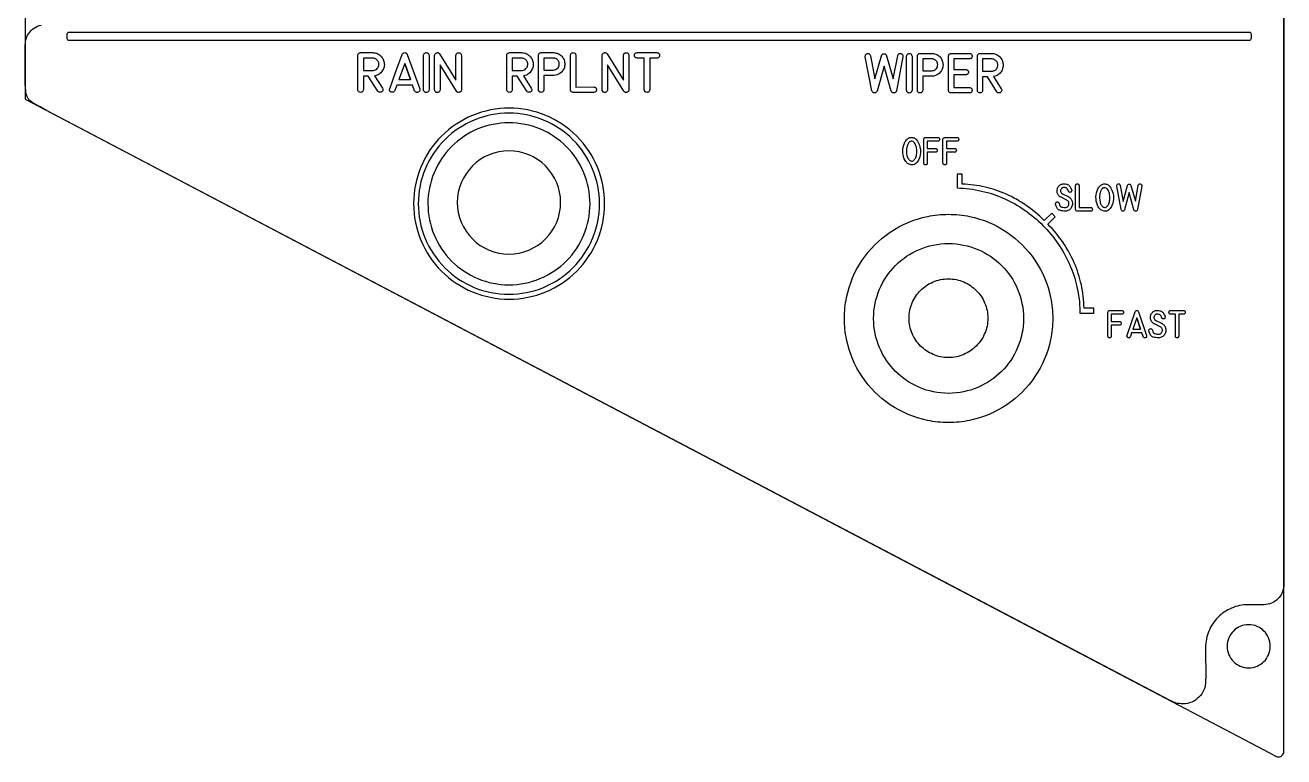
# Model space of a CAD drawing. Extents: x 214 to 359, y 82 to 686.
# Drawn here: x 214.4 to 359.4, y 82.1 to 166.4 of the extents above; entities that cross this region are included whole.
import ezdxf

# ---------------------------------------------------------------- set-up
doc = ezdxf.new("R2010")
doc.units = 0
for name, color, linetype in [('_BACKPANEL', 5, 'CONTINUOUS'), ('_ENGRAVING', 105, 'CONTINUOUS'), ('_TOPLAYER', 1, 'CONTINUOUS')]:
    doc.layers.add(name, color=color, linetype=linetype)

msp = doc.modelspace()

# ---------------------------------------------------------------- linework, layer by layer
at = {"layer": '_BACKPANEL'}
for points in [[(359.38, 251.9), (214.38, 251.9), (214.37, 251.59), (214.37, 167.37), (214.37, 157.85), (355.62, 83.62), (358.39, 82.16), (358.5, 82.1), (358.61, 82.07), (358.68, 82.06), (358.74, 82.05), (358.87, 82.06), (358.99, 82.1), (359.1, 82.16), (359.19, 82.24), (359.27, 82.33), (359.33, 82.44), (359.36, 82.56), (359.38, 82.69), (359.38, 85.9), (359.38, 91.17), (359.38, 251.51)], [(325.27, 132.61), (325.26, 132.37), (325.25, 132.14), (325.22, 131.91), (325.18, 131.69), (325.13, 131.47), (325.07, 131.26), (325, 131.05), (324.91, 130.84), (324.82, 130.64), (324.72, 130.44), (324.61, 130.25), (324.5, 130.07), (324.37, 129.89), (324.24, 129.72), (324.09, 129.56), (323.94, 129.4), (323.78, 129.25), (323.62, 129.11), (323.45, 128.97), (323.27, 128.84), (323.09, 128.73), (322.9, 128.62), (322.7, 128.52), (322.5, 128.43), (322.29, 128.34), (322.08, 128.27), (321.87, 128.21), (321.65, 128.16), (321.43, 128.12), (321.2, 128.09), (320.97, 128.08), (320.74, 128.07), (320.5, 128.08), (320.27, 128.09), (320.04, 128.12), (319.82, 128.16), (319.6, 128.21), (319.39, 128.27), (319.18, 128.34), (318.97, 128.43), (318.77, 128.52), (318.57, 128.62), (318.38, 128.73), (318.2, 128.84), (318.02, 128.97), (317.85, 129.11), (317.69, 129.25), (317.53, 129.4), (317.38, 129.56), (317.24, 129.72), (317.1, 129.89), (316.97, 130.07), (316.86, 130.25), (316.75, 130.44), (316.65, 130.64), (316.56, 130.84), (316.47, 131.05), (316.4, 131.26), (316.34, 131.47), (316.29, 131.69), (316.25, 131.91), (316.22, 132.14), (316.21, 132.37), (316.2, 132.61), (316.21, 132.84), (316.22, 133.07), (316.25, 133.3), (316.29, 133.52), (316.34, 133.74), (316.4, 133.95), (316.47, 134.16), (316.56, 134.37), (316.65, 134.57), (316.75, 134.77), (316.86, 134.96), (316.97, 135.14), (317.1, 135.32), (317.24, 135.49), (317.38, 135.65), (317.53, 135.81), (317.69, 135.96), (317.85, 136.11), (318.02, 136.24), (318.2, 136.37), (318.38, 136.48), (318.57, 136.59), (318.77, 136.69), (318.97, 136.78), (319.18, 136.87), (319.39, 136.94), (319.6, 137), (319.82, 137.05), (320.04, 137.09), (320.27, 137.12), (320.5, 137.13), (320.74, 137.14), (320.97, 137.13), (321.2, 137.12), (321.43, 137.09), (321.65, 137.05), (321.87, 137), (322.08, 136.94), (322.29, 136.87), (322.5, 136.78), (322.7, 136.69), (322.9, 136.59), (323.09, 136.48), (323.27, 136.37), (323.45, 136.24), (323.62, 136.11), (323.78, 135.96), (323.94, 135.81), (324.09, 135.65), (324.24, 135.49), (324.37, 135.32), (324.5, 135.14), (324.61, 134.96), (324.72, 134.77), (324.82, 134.57), (324.91, 134.37), (325, 134.16), (325.07, 133.95), (325.13, 133.74), (325.18, 133.52), (325.22, 133.3), (325.25, 133.07), (325.26, 132.84)], [(355.33, 92.3), (355.58, 92.32), (355.83, 92.35), (356.07, 92.41), (356.29, 92.5), (356.51, 92.6), (356.72, 92.73), (356.91, 92.87), (357.09, 93.03), (357.25, 93.21), (357.39, 93.4), (357.51, 93.61), (357.62, 93.82), (357.7, 94.05), (357.76, 94.29), (357.8, 94.54), (357.81, 94.79), (357.8, 95.05), (357.76, 95.29), (357.7, 95.53), (357.62, 95.76), (357.51, 95.98), (357.39, 96.18), (357.25, 96.37), (357.09, 96.55), (356.91, 96.71), (356.72, 96.85), (356.51, 96.98), (356.29, 97.08), (356.07, 97.17), (355.83, 97.23), (355.58, 97.27), (355.33, 97.28), (355.07, 97.27), (354.82, 97.23), (354.59, 97.17), (354.36, 97.08), (354.14, 96.98), (353.93, 96.85), (353.74, 96.71), (353.57, 96.55), (353.41, 96.37), (353.26, 96.18), (353.14, 95.98), (353.03, 95.76), (352.95, 95.53), (352.89, 95.29), (352.85, 95.05), (352.84, 94.79), (352.85, 94.54), (352.89, 94.29), (352.95, 94.05), (353.03, 93.82), (353.14, 93.61), (353.26, 93.4), (353.41, 93.21), (353.57, 93.03), (353.74, 92.87), (353.93, 92.73), (354.14, 92.6), (354.36, 92.5), (354.59, 92.41), (354.82, 92.35), (355.07, 92.32)]]:
    msp.add_lwpolyline(points, close=True, dxfattribs=at)
msp.add_lwpolyline([(270.11, 151.9, 0.414214), (264.16, 145.95, 0.414214), (270.11, 140, 0.414214), (276.06, 145.95, 0.414214)], format="xyb", close=True, dxfattribs=at)
at = {"layer": '_ENGRAVING'}
for points in [[(355.46, 165.55), (219.35, 165.54), (219.31, 165.53), (219.28, 165.5), (219.24, 165.46), (219.21, 165.41), (219.19, 165.34), (219.17, 165.26), (219.16, 165.18), (219.16, 165.09), (219.16, 165), (219.17, 164.91), (219.19, 164.84), (219.21, 164.77), (219.24, 164.71), (219.28, 164.67), (219.31, 164.65), (219.35, 164.64), (355.46, 164.65), (355.5, 164.66), (355.54, 164.69), (355.57, 164.73), (355.6, 164.79), (355.62, 164.85), (355.64, 164.93), (355.65, 165.01), (355.66, 165.1), (355.65, 165.2), (355.64, 165.28), (355.62, 165.36), (355.6, 165.42), (355.57, 165.48), (355.54, 165.52), (355.5, 165.54)], [(255.53, 159.12), (255.56, 159.06), (255.58, 159), (255.59, 158.94), (255.58, 158.89), (255.57, 158.83), (255.54, 158.78), (255.5, 158.74), (255.45, 158.69), (255.39, 158.66), (255.33, 158.64), (255.27, 158.64), (255.2, 158.64), (255.14, 158.66), (255.08, 158.69), (255.04, 158.73), (255, 158.78), (253.89, 160.52), (253.34, 160.52), (253.34, 158.95), (253.32, 158.86), (253.29, 158.78), (253.24, 158.72), (253.16, 158.67), (253.07, 158.64), (252.99, 158.63), (252.91, 158.65), (252.83, 158.7), (252.77, 158.75), (252.73, 158.81), (252.71, 158.87), (252.7, 158.95), (252.7, 162.9), (252.71, 162.97), (252.73, 163.02), (252.75, 163.08), (252.79, 163.12), (252.84, 163.16), (252.9, 163.19), (252.95, 163.21), (253.02, 163.22), (254.41, 163.22), (254.53, 163.21), (254.65, 163.2), (254.76, 163.17), (254.88, 163.14), (254.98, 163.09), (255.08, 163.04), (255.18, 162.97), (255.28, 162.9), (255.37, 162.81), (255.44, 162.73), (255.52, 162.63), (255.58, 162.54), (255.63, 162.43), (255.67, 162.32), (255.71, 162.21), (255.74, 162.09), (255.75, 161.96), (255.76, 161.83), (255.75, 161.7), (255.73, 161.58), (255.69, 161.46), (255.65, 161.34), (255.59, 161.22), (255.51, 161.1), (255.43, 161), (255.34, 160.9), (255.25, 160.81), (255.15, 160.74), (255.04, 160.67), (254.92, 160.62), (254.8, 160.58), (254.67, 160.55), (254.63, 160.54)], [(254.41, 161.15), (254.52, 161.16), (254.63, 161.19), (254.73, 161.23), (254.83, 161.29), (254.92, 161.37), (254.99, 161.45), (255.05, 161.55), (255.09, 161.65), (255.11, 161.74), (255.12, 161.82), (255.13, 161.9), (255.12, 161.98), (255.1, 162.06), (255.08, 162.13), (255.04, 162.21), (254.99, 162.28), (254.94, 162.34), (254.88, 162.4), (254.82, 162.45), (254.75, 162.49), (254.68, 162.53), (254.61, 162.55), (254.52, 162.57), (254.44, 162.59), (253.34, 162.59), (253.34, 161.15)], [(256.37, 159.06), (257.09, 161.04), (257.8, 163.01), (257.85, 163.1), (257.88, 163.13), (257.91, 163.16), (257.95, 163.19), (258, 163.2), (258.1, 163.22), (258.2, 163.2), (258.24, 163.19), (258.28, 163.17), (258.32, 163.14), (258.35, 163.1), (258.39, 163.01), (259.83, 159.05), (259.84, 158.98), (259.84, 158.91), (259.83, 158.85), (259.81, 158.79), (259.78, 158.75), (259.74, 158.71), (259.7, 158.67), (259.64, 158.65), (259.57, 158.63), (259.51, 158.62), (259.46, 158.63), (259.41, 158.65), (259.36, 158.68), (259.31, 158.72), (259.27, 158.77), (259.23, 158.83), (259, 159.47), (257.18, 159.47), (256.96, 158.85), (256.92, 158.79), (256.88, 158.73), (256.83, 158.69), (256.78, 158.66), (256.73, 158.65), (256.67, 158.64), (256.61, 158.65), (256.55, 158.67), (256.49, 158.69), (256.44, 158.73), (256.4, 158.77), (256.37, 158.81), (256.35, 158.87), (256.35, 158.93), (256.35, 158.99)], [(260.9, 158.94), (260.89, 158.87), (260.87, 158.8), (260.84, 158.75), (260.8, 158.71), (260.76, 158.67), (260.71, 158.65), (260.65, 158.63), (260.59, 158.63), (260.52, 158.63), (260.46, 158.65), (260.41, 158.67), (260.37, 158.71), (260.34, 158.75), (260.31, 158.8), (260.28, 158.87), (260.27, 158.94), (260.27, 162.9), (260.28, 162.97), (260.31, 163.04), (260.34, 163.09), (260.37, 163.14), (260.41, 163.17), (260.46, 163.19), (260.52, 163.21), (260.59, 163.22), (260.65, 163.21), (260.71, 163.2), (260.76, 163.17), (260.8, 163.14), (260.84, 163.09), (260.87, 163.04), (260.89, 162.97), (260.9, 162.9)], [(264.63, 158.94), (264.63, 158.89), (264.62, 158.83), (264.6, 158.79), (264.57, 158.75), (264.54, 158.71), (264.5, 158.69), (264.46, 158.66), (264.4, 158.64), (264.35, 158.63), (264.3, 158.63), (264.25, 158.63), (264.2, 158.64), (264.16, 158.66), (264.12, 158.69), (264.08, 158.73), (264.05, 158.78), (262.17, 161.79), (262.17, 158.94), (262.16, 158.87), (262.13, 158.8), (262.1, 158.75), (262.07, 158.71), (262.02, 158.67), (261.97, 158.65), (261.92, 158.63), (261.85, 158.63), (261.79, 158.63), (261.73, 158.65), (261.68, 158.67), (261.64, 158.71), (261.61, 158.75), (261.58, 158.8), (261.56, 158.87), (261.54, 158.94), (261.54, 162.89), (261.57, 163), (261.62, 163.09), (261.69, 163.15), (261.78, 163.2), (261.83, 163.21), (261.88, 163.22), (261.92, 163.22), (261.97, 163.2), (262.01, 163.18), (262.05, 163.15), (262.12, 163.06), (264, 160.04), (264, 162.89), (264.01, 162.97), (264.04, 163.03), (264.07, 163.09), (264.1, 163.13), (264.15, 163.17), (264.2, 163.19), (264.26, 163.21), (264.33, 163.21), (264.39, 163.2), (264.45, 163.19), (264.5, 163.16), (264.54, 163.13), (264.58, 163.09), (264.6, 163.03), (264.62, 162.97), (264.63, 162.89)], [(272.68, 159.12), (272.71, 159.06), (272.73, 159), (272.74, 158.94), (272.73, 158.89), (272.72, 158.83), (272.69, 158.78), (272.65, 158.74), (272.6, 158.69), (272.55, 158.66), (272.49, 158.64), (272.42, 158.64), (272.36, 158.64), (272.29, 158.66), (272.23, 158.69), (272.19, 158.73), (272.15, 158.78), (271.05, 160.52), (270.49, 160.52), (270.49, 158.95), (270.48, 158.86), (270.44, 158.78), (270.39, 158.72), (270.31, 158.67), (270.22, 158.64), (270.14, 158.63), (270.06, 158.65), (269.98, 158.7), (269.93, 158.75), (269.89, 158.81), (269.86, 158.87), (269.86, 158.95), (269.86, 162.9), (269.86, 162.97), (269.88, 163.02), (269.91, 163.08), (269.95, 163.12), (270, 163.16), (270.05, 163.19), (270.11, 163.21), (270.17, 163.22), (271.56, 163.22), (271.68, 163.21), (271.8, 163.2), (271.92, 163.17), (272.03, 163.14), (272.14, 163.09), (272.24, 163.04), (272.34, 162.97), (272.43, 162.9), (272.52, 162.81), (272.6, 162.73), (272.67, 162.63), (272.73, 162.54), (272.78, 162.43), (272.83, 162.32), (272.86, 162.21), (272.89, 162.09), (272.91, 161.96), (272.91, 161.83), (272.9, 161.7), (272.88, 161.58), (272.85, 161.46), (272.8, 161.34), (272.74, 161.22), (272.67, 161.1), (272.58, 161), (272.5, 160.9), (272.4, 160.81), (272.3, 160.74), (272.19, 160.67), (272.08, 160.62), (271.95, 160.58), (271.83, 160.55), (271.78, 160.54)], [(271.56, 161.15), (271.67, 161.16), (271.78, 161.19), (271.88, 161.23), (271.98, 161.29), (272.07, 161.37), (272.14, 161.45), (272.2, 161.55), (272.24, 161.65), (272.26, 161.74), (272.28, 161.82), (272.28, 161.9), (272.27, 161.98), (272.25, 162.06), (272.23, 162.13), (272.19, 162.21), (272.15, 162.28), (272.09, 162.34), (272.04, 162.4), (271.97, 162.45), (271.91, 162.49), (271.84, 162.53), (271.76, 162.55), (271.68, 162.57), (271.59, 162.59), (270.49, 162.59), (270.49, 161.15)], [(275.23, 163.22), (275.27, 163.22), (275.41, 163.2), (275.54, 163.17), (275.67, 163.14), (275.8, 163.09), (275.91, 163.03), (276.01, 162.96), (276.11, 162.88), (276.19, 162.8), (276.27, 162.71), (276.34, 162.6), (276.4, 162.49), (276.45, 162.37), (276.49, 162.25), (276.52, 162.13), (276.54, 162), (276.55, 161.88), (276.54, 161.76), (276.52, 161.64), (276.49, 161.52), (276.45, 161.4), (276.36, 161.23), (276.25, 161.07), (276.12, 160.93), (275.98, 160.82), (275.82, 160.72), (275.65, 160.65), (275.46, 160.61), (275.27, 160.58), (275.23, 160.58), (274.14, 160.58), (274.14, 158.95), (274.12, 158.87), (274.1, 158.81), (274.07, 158.76), (274.04, 158.71), (274, 158.68), (273.94, 158.65), (273.89, 158.64), (273.82, 158.63), (273.75, 158.64), (273.7, 158.65), (273.65, 158.68), (273.6, 158.71), (273.57, 158.76), (273.54, 158.81), (273.52, 158.87), (273.5, 158.95), (273.5, 162.9), (273.52, 162.97), (273.54, 163.03), (273.56, 163.08), (273.6, 163.12), (273.64, 163.16), (273.68, 163.18), (273.74, 163.2), (273.8, 163.22), (273.82, 163.22)], [(275.23, 162.59), (274.14, 162.59), (274.14, 161.21), (275.23, 161.21), (275.35, 161.22), (275.47, 161.26), (275.58, 161.31), (275.68, 161.38), (275.76, 161.47), (275.83, 161.57), (275.88, 161.69), (275.91, 161.81), (275.91, 161.88), (275.91, 161.96), (275.9, 162.03), (275.89, 162.1), (275.86, 162.17), (275.83, 162.23), (275.79, 162.29), (275.74, 162.35), (275.69, 162.41), (275.63, 162.45), (275.57, 162.49), (275.51, 162.53), (275.44, 162.55), (275.37, 162.57), (275.3, 162.58)], [(277.5, 158.63), (277.43, 158.64), (277.38, 158.66), (277.33, 158.68), (277.28, 158.72), (277.25, 158.76), (277.22, 158.81), (277.2, 158.87), (277.18, 158.94), (277.18, 162.9), (277.2, 162.97), (277.22, 163.04), (277.25, 163.09), (277.29, 163.14), (277.33, 163.17), (277.38, 163.2), (277.44, 163.21), (277.51, 163.22), (277.57, 163.21), (277.63, 163.19), (277.68, 163.17), (277.72, 163.13), (277.76, 163.09), (277.78, 163.03), (277.8, 162.97), (277.81, 162.9), (277.81, 159.25), (279.88, 159.26), (279.95, 159.24), (280.02, 159.22), (280.07, 159.2), (280.12, 159.16), (280.15, 159.11), (280.17, 159.06), (280.19, 159), (280.19, 158.94), (280.19, 158.87), (280.17, 158.81), (280.15, 158.76), (280.11, 158.72), (280.07, 158.68), (280.01, 158.66), (279.95, 158.64), (279.88, 158.63)], [(283.92, 158.94), (283.92, 158.89), (283.91, 158.83), (283.89, 158.79), (283.86, 158.75), (283.83, 158.71), (283.79, 158.69), (283.75, 158.66), (283.69, 158.64), (283.64, 158.63), (283.59, 158.63), (283.54, 158.63), (283.49, 158.64), (283.45, 158.66), (283.41, 158.69), (283.37, 158.73), (283.34, 158.78), (281.46, 161.79), (281.46, 158.94), (281.45, 158.87), (281.42, 158.8), (281.39, 158.75), (281.36, 158.71), (281.31, 158.67), (281.26, 158.65), (281.21, 158.63), (281.14, 158.63), (281.08, 158.63), (281.02, 158.65), (280.97, 158.67), (280.93, 158.71), (280.9, 158.75), (280.87, 158.8), (280.85, 158.87), (280.83, 158.94), (280.83, 162.89), (280.86, 163), (280.91, 163.09), (280.98, 163.15), (281.07, 163.2), (281.12, 163.21), (281.17, 163.22), (281.21, 163.22), (281.26, 163.2), (281.3, 163.18), (281.34, 163.15), (281.41, 163.06), (283.29, 160.04), (283.29, 162.89), (283.3, 162.97), (283.33, 163.03), (283.36, 163.09), (283.39, 163.13), (283.44, 163.17), (283.49, 163.19), (283.55, 163.21), (283.62, 163.21), (283.68, 163.2), (283.74, 163.19), (283.79, 163.16), (283.83, 163.13), (283.87, 163.09), (283.89, 163.03), (283.91, 162.97), (283.92, 162.89)], [(285.7, 158.95), (285.7, 162.59), (284.88, 162.59), (284.8, 162.6), (284.74, 162.61), (284.69, 162.64), (284.64, 162.68), (284.61, 162.72), (284.58, 162.77), (284.57, 162.83), (284.56, 162.9), (284.57, 162.97), (284.58, 163.03), (284.61, 163.08), (284.64, 163.12), (284.69, 163.16), (284.74, 163.19), (284.8, 163.21), (284.88, 163.22), (287.15, 163.22), (287.22, 163.21), (287.28, 163.19), (287.34, 163.16), (287.38, 163.12), (287.41, 163.08), (287.44, 163.03), (287.45, 162.97), (287.46, 162.9), (287.45, 162.83), (287.44, 162.77), (287.42, 162.72), (287.38, 162.67), (287.34, 162.64), (287.28, 162.61), (287.22, 162.59), (287.15, 162.59), (286.33, 162.59), (286.33, 158.95), (286.31, 158.87), (286.29, 158.81), (286.26, 158.75), (286.22, 158.71), (286.18, 158.67), (286.12, 158.65), (286.07, 158.64), (286, 158.63), (285.93, 158.64), (285.88, 158.65), (285.83, 158.68), (285.78, 158.71), (285.75, 158.76), (285.73, 158.81), (285.71, 158.87)], [(313.62, 162.86), (314.38, 160.21), (314.89, 162.86), (314.92, 162.93), (314.95, 162.99), (314.98, 163.04), (315.03, 163.07), (315.07, 163.1), (315.13, 163.11), (315.19, 163.12), (315.25, 163.11), (315.31, 163.09), (315.37, 163.06), (315.41, 163.03), (315.44, 162.99), (315.47, 162.94), (315.49, 162.88), (315.5, 162.82), (315.5, 162.74), (314.74, 158.82), (314.7, 158.71), (314.67, 158.67), (314.64, 158.63), (314.6, 158.61), (314.56, 158.59), (314.51, 158.57), (314.46, 158.57), (314.4, 158.57), (314.36, 158.58), (314.31, 158.59), (314.27, 158.62), (314.23, 158.65), (314.2, 158.69), (314.15, 158.79), (313.32, 161.66), (312.51, 158.79), (312.45, 158.69), (312.42, 158.65), (312.38, 158.61), (312.34, 158.59), (312.29, 158.57), (312.25, 158.57), (312.2, 158.57), (312.15, 158.57), (312.1, 158.59), (312.06, 158.61), (312.02, 158.64), (311.96, 158.72), (311.91, 158.82), (311.15, 162.74), (311.16, 162.82), (311.17, 162.89), (311.19, 162.95), (311.21, 163), (311.25, 163.04), (311.29, 163.07), (311.34, 163.09), (311.4, 163.11), (311.46, 163.12), (311.52, 163.11), (311.57, 163.1), (311.62, 163.07), (311.66, 163.04), (311.7, 162.99), (311.73, 162.93), (311.76, 162.86), (312.27, 160.2), (313.03, 162.86), (313.08, 162.96), (313.15, 163.03), (313.19, 163.05), (313.23, 163.07), (313.33, 163.09), (313.38, 163.09), (313.42, 163.08), (313.47, 163.06), (313.5, 163.04), (313.54, 163), (313.57, 162.96)], [(316.54, 158.87), (316.52, 158.8), (316.5, 158.74), (316.47, 158.68), (316.44, 158.64), (316.39, 158.6), (316.34, 158.58), (316.29, 158.57), (316.23, 158.56), (316.16, 158.57), (316.11, 158.58), (316.06, 158.61), (316.02, 158.64), (315.98, 158.68), (315.95, 158.74), (315.93, 158.8), (315.92, 158.87), (315.92, 162.8), (315.93, 162.87), (315.95, 162.94), (315.98, 162.99), (316.02, 163.04), (316.06, 163.07), (316.11, 163.09), (316.16, 163.11), (316.23, 163.11), (316.29, 163.11), (316.34, 163.1), (316.39, 163.07), (316.44, 163.04), (316.47, 162.99), (316.5, 162.94), (316.52, 162.87), (316.54, 162.8)], [(318.83, 163.12), (318.87, 163.12), (319.01, 163.1), (319.14, 163.07), (319.27, 163.04), (319.39, 162.99), (319.5, 162.93), (319.6, 162.86), (319.69, 162.79), (319.77, 162.7), (319.85, 162.61), (319.92, 162.51), (319.97, 162.4), (320.03, 162.28), (320.07, 162.16), (320.1, 162.03), (320.11, 161.91), (320.12, 161.79), (320.11, 161.67), (320.09, 161.55), (320.06, 161.43), (320.02, 161.32), (319.93, 161.14), (319.83, 160.99), (319.71, 160.85), (319.56, 160.74), (319.41, 160.64), (319.24, 160.57), (319.06, 160.52), (318.87, 160.5), (318.83, 160.5), (317.77, 160.5), (317.77, 158.88), (317.76, 158.81), (317.74, 158.74), (317.71, 158.69), (317.68, 158.64), (317.63, 158.61), (317.58, 158.59), (317.53, 158.57), (317.46, 158.57), (317.4, 158.57), (317.34, 158.59), (317.29, 158.61), (317.25, 158.64), (317.22, 158.69), (317.19, 158.74), (317.17, 158.81), (317.16, 158.88), (317.16, 162.8), (317.17, 162.87), (317.19, 162.93), (317.21, 162.98), (317.24, 163.02), (317.28, 163.06), (317.33, 163.08), (317.38, 163.1), (317.44, 163.12), (317.46, 163.12)], [(318.83, 162.49), (317.77, 162.49), (317.77, 161.13), (318.83, 161.13), (318.95, 161.14), (319.07, 161.17), (319.17, 161.22), (319.27, 161.3), (319.36, 161.39), (319.42, 161.49), (319.47, 161.6), (319.49, 161.72), (319.5, 161.87), (319.49, 161.94), (319.47, 162.01), (319.45, 162.07), (319.42, 162.14), (319.33, 162.26), (319.23, 162.36), (319.17, 162.4), (319.11, 162.43), (319.04, 162.46), (318.98, 162.47), (318.9, 162.49)], [(323.15, 162.5), (321.35, 162.5), (321.35, 161.28), (322.73, 161.28), (322.8, 161.27), (322.86, 161.24), (322.91, 161.21), (322.96, 161.18), (322.99, 161.14), (323.02, 161.09), (323.03, 161.03), (323.03, 160.96), (323.03, 160.9), (323.01, 160.84), (322.99, 160.79), (322.96, 160.75), (322.91, 160.72), (322.86, 160.69), (322.8, 160.66), (322.73, 160.65), (321.35, 160.65), (321.35, 159.19), (323.15, 159.19), (323.23, 159.18), (323.29, 159.15), (323.34, 159.12), (323.39, 159.09), (323.42, 159.05), (323.44, 159), (323.46, 158.94), (323.46, 158.88), (323.46, 158.81), (323.44, 158.76), (323.42, 158.71), (323.39, 158.67), (323.34, 158.63), (323.29, 158.6), (323.23, 158.58), (323.15, 158.57), (321.05, 158.57), (320.98, 158.58), (320.92, 158.6), (320.87, 158.63), (320.83, 158.66), (320.8, 158.71), (320.77, 158.76), (320.75, 158.82), (320.74, 158.88), (320.74, 162.8), (320.75, 162.87), (320.77, 162.93), (320.8, 162.99), (320.83, 163.03), (320.88, 163.06), (320.93, 163.09), (320.98, 163.11), (321.05, 163.12), (323.15, 163.12), (323.23, 163.11), (323.29, 163.09), (323.34, 163.06), (323.38, 163.03), (323.42, 162.98), (323.44, 162.93), (323.46, 162.87), (323.46, 162.8), (323.46, 162.74), (323.44, 162.68), (323.42, 162.63), (323.38, 162.58), (323.34, 162.55), (323.29, 162.52), (323.23, 162.51)], [(326.82, 159.05), (326.85, 158.99), (326.87, 158.93), (326.87, 158.87), (326.87, 158.82), (326.85, 158.77), (326.83, 158.72), (326.79, 158.67), (326.74, 158.63), (326.69, 158.59), (326.63, 158.58), (326.57, 158.57), (326.5, 158.58), (326.44, 158.59), (326.38, 158.62), (326.34, 158.66), (326.3, 158.71), (325.23, 160.44), (324.68, 160.44), (324.68, 158.88), (324.67, 158.79), (324.64, 158.71), (324.59, 158.65), (324.51, 158.6), (324.43, 158.57), (324.34, 158.57), (324.26, 158.59), (324.19, 158.63), (324.14, 158.68), (324.1, 158.74), (324.08, 158.81), (324.07, 158.88), (324.07, 162.8), (324.07, 162.87), (324.09, 162.92), (324.12, 162.98), (324.16, 163.02), (324.2, 163.06), (324.25, 163.09), (324.31, 163.11), (324.37, 163.12), (325.73, 163.12), (325.85, 163.11), (325.96, 163.1), (326.07, 163.07), (326.18, 163.04), (326.29, 162.99), (326.39, 162.94), (326.48, 162.87), (326.57, 162.8), (326.66, 162.72), (326.74, 162.63), (326.81, 162.54), (326.87, 162.44), (326.92, 162.34), (326.96, 162.23), (326.99, 162.12), (327.02, 162), (327.04, 161.87), (327.04, 161.74), (327.03, 161.61), (327.01, 161.49), (326.98, 161.37), (326.93, 161.25), (326.87, 161.13), (326.8, 161.02), (326.72, 160.91), (326.64, 160.82), (326.54, 160.73), (326.45, 160.65), (326.34, 160.59), (326.23, 160.54), (326.11, 160.5), (325.99, 160.47), (325.94, 160.46)], [(325.73, 161.07), (325.84, 161.08), (325.94, 161.1), (326.04, 161.15), (326.14, 161.21), (326.22, 161.28), (326.29, 161.36), (326.35, 161.46), (326.39, 161.57), (326.41, 161.65), (326.42, 161.73), (326.43, 161.81), (326.42, 161.89), (326.4, 161.97), (326.38, 162.04), (326.34, 162.11), (326.3, 162.18), (326.25, 162.25), (326.19, 162.31), (326.13, 162.36), (326.06, 162.4), (325.99, 162.43), (325.92, 162.46), (325.84, 162.48), (325.76, 162.49), (324.68, 162.49), (324.68, 161.07)], [(258.78, 160.1), (258.1, 161.98), (257.41, 160.1)], [(258.1, 161.98), (258.78, 160.1)], [(317.41, 152.54), (317.46, 152.32), (317.5, 152.1), (317.52, 151.88), (317.51, 151.65), (317.48, 151.42), (317.43, 151.21), (317.36, 151), (317.27, 150.81), (317.2, 150.69), (317.12, 150.59), (317.03, 150.49), (316.92, 150.41), (316.81, 150.34), (316.69, 150.29), (316.56, 150.28), (316.43, 150.29), (316.32, 150.32), (316.22, 150.35), (316.13, 150.4), (316.04, 150.45), (315.96, 150.52), (315.89, 150.6), (315.82, 150.68), (315.76, 150.78), (315.65, 150.99), (315.57, 151.21), (315.52, 151.44), (315.49, 151.68), (315.48, 151.93), (315.5, 152.18), (315.55, 152.42), (315.62, 152.66), (315.66, 152.77), (315.71, 152.88), (315.76, 152.97), (315.82, 153.06), (315.89, 153.15), (315.96, 153.22), (316.04, 153.28), (316.13, 153.34), (316.21, 153.39), (316.3, 153.42), (316.39, 153.44), (316.48, 153.45), (316.57, 153.44), (316.65, 153.43), (316.73, 153.41), (316.81, 153.38), (316.88, 153.34), (316.94, 153.29), (317.01, 153.23), (317.07, 153.16), (317.17, 153.01), (317.26, 152.86), (317.34, 152.7)], [(316.5, 153.01), (316.43, 153), (316.37, 152.99), (316.31, 152.97), (316.26, 152.93), (316.21, 152.89), (316.17, 152.84), (316.13, 152.77), (316.09, 152.7), (316.03, 152.56), (315.98, 152.42), (315.94, 152.29), (315.92, 152.18), (315.9, 152.01), (315.9, 151.8), (315.92, 151.58), (315.96, 151.36), (315.99, 151.25), (316.03, 151.15), (316.07, 151.05), (316.12, 150.96), (316.18, 150.88), (316.24, 150.82), (316.32, 150.77), (316.4, 150.73), (316.5, 150.71), (316.59, 150.72), (316.67, 150.75), (316.75, 150.82), (316.82, 150.89), (316.88, 150.97), (316.93, 151.06), (316.97, 151.14), (317.01, 151.24), (317.04, 151.35), (317.06, 151.47), (317.08, 151.61), (317.09, 151.75), (317.09, 151.9), (317.08, 152.04), (317.06, 152.19), (317.04, 152.33), (317, 152.46), (316.96, 152.59), (316.9, 152.71), (316.84, 152.81), (316.76, 152.89), (316.67, 152.96), (316.56, 153)], [(317.9, 150.5), (317.9, 153.23), (317.92, 153.32), (317.96, 153.38), (317.99, 153.41), (318.02, 153.43), (318.1, 153.45), (319.5, 153.45), (319.59, 153.43), (319.63, 153.41), (319.66, 153.38), (319.68, 153.35), (319.69, 153.32), (319.71, 153.23), (319.69, 153.14), (319.68, 153.1), (319.65, 153.07), (319.63, 153.05), (319.59, 153.03), (319.5, 153.01), (318.3, 153.01), (318.3, 152.17), (319.24, 152.17), (319.33, 152.15), (319.36, 152.13), (319.39, 152.11), (319.41, 152.08), (319.43, 152.04), (319.44, 151.96), (319.43, 151.87), (319.41, 151.84), (319.39, 151.81), (319.36, 151.78), (319.33, 151.76), (319.24, 151.73), (318.3, 151.73), (318.3, 150.5), (318.29, 150.41), (318.27, 150.37), (318.25, 150.34), (318.22, 150.32), (318.19, 150.3), (318.11, 150.29), (318.07, 150.29), (318.03, 150.3), (317.99, 150.31), (317.96, 150.34), (317.94, 150.37), (317.92, 150.41)], [(320.11, 150.5), (320.11, 153.23), (320.13, 153.32), (320.18, 153.38), (320.2, 153.41), (320.24, 153.43), (320.32, 153.45), (321.72, 153.45), (321.81, 153.43), (321.84, 153.41), (321.87, 153.38), (321.89, 153.35), (321.91, 153.32), (321.92, 153.23), (321.91, 153.14), (321.89, 153.1), (321.87, 153.07), (321.84, 153.05), (321.8, 153.03), (321.71, 153.01), (320.52, 153.01), (320.52, 152.17), (321.45, 152.17), (321.54, 152.15), (321.57, 152.13), (321.6, 152.11), (321.62, 152.08), (321.64, 152.04), (321.65, 151.96), (321.64, 151.87), (321.63, 151.84), (321.6, 151.81), (321.58, 151.78), (321.54, 151.76), (321.45, 151.73), (320.52, 151.73), (320.52, 150.5), (320.5, 150.41), (320.48, 150.37), (320.46, 150.34), (320.43, 150.32), (320.4, 150.3), (320.32, 150.29), (320.28, 150.29), (320.24, 150.3), (320.21, 150.31), (320.18, 150.34), (320.15, 150.37), (320.13, 150.41)], [(335.88, 133.2), (337.47, 133.2), (337.47, 133.78), (336.36, 133.78), (336.35, 134.12), (336.33, 134.46), (336.31, 134.8), (336.27, 135.14), (336.23, 135.47), (336.18, 135.8), (336.12, 136.13), (336.05, 136.46), (335.97, 136.79), (335.89, 137.11), (335.8, 137.43), (335.7, 137.74), (335.6, 138.06), (335.49, 138.37), (335.37, 138.67), (335.24, 138.98), (335.1, 139.28), (334.96, 139.58), (334.81, 139.88), (334.65, 140.17), (334.49, 140.46), (334.31, 140.75), (334.13, 141.03), (333.95, 141.32), (333.75, 141.59), (333.55, 141.87), (333.34, 142.14), (333.13, 142.41), (332.9, 142.67), (332.67, 142.93), (332.43, 143.19), (332.19, 143.45), (333.04, 144.29), (332.63, 144.71), (331.77, 143.87), (331.27, 144.35), (330.75, 144.79), (330.22, 145.21), (329.68, 145.61), (329.41, 145.79), (329.13, 145.97), (328.85, 146.14), (328.57, 146.31), (328.28, 146.46), (328, 146.62), (327.7, 146.76), (327.41, 146.89), (327.11, 147.02), (326.81, 147.14), (326.51, 147.26), (326.2, 147.36), (325.89, 147.46), (325.58, 147.55), (325.27, 147.64), (324.95, 147.71), (324.63, 147.78), (324.31, 147.85), (323.98, 147.9), (323.66, 147.95), (323.33, 147.98), (322.99, 148.02), (322.66, 148.04), (322.32, 148.06), (322.32, 149.22), (321.75, 149.22), (321.76, 147.62), (322.11, 147.6), (322.47, 147.58), (322.82, 147.55), (323.17, 147.51), (323.52, 147.46), (323.86, 147.4), (324.21, 147.34), (324.55, 147.26), (324.88, 147.18), (325.22, 147.09), (325.55, 147), (325.88, 146.89), (326.2, 146.78), (326.52, 146.66), (326.84, 146.53), (327.16, 146.39), (327.47, 146.25), (327.78, 146.1), (328.08, 145.94), (328.38, 145.78), (328.68, 145.61), (328.97, 145.43), (329.25, 145.25), (329.54, 145.05), (329.81, 144.86), (330.09, 144.65), (330.35, 144.45), (330.62, 144.23), (330.88, 144.01), (331.13, 143.78), (331.38, 143.55), (331.62, 143.31), (331.86, 143.07), (332.09, 142.82), (332.31, 142.56), (332.53, 142.3), (332.75, 142.04), (332.96, 141.77), (333.16, 141.5), (333.35, 141.22), (333.54, 140.93), (333.73, 140.65), (333.9, 140.35), (334.07, 140.06), (334.23, 139.76), (334.39, 139.45), (334.54, 139.14), (334.68, 138.83), (334.81, 138.52), (334.94, 138.2), (335.06, 137.88), (335.17, 137.55), (335.28, 137.22), (335.37, 136.89), (335.46, 136.55), (335.54, 136.22), (335.61, 135.87), (335.68, 135.53), (335.73, 135.19), (335.78, 134.84), (335.82, 134.49), (335.85, 134.13), (335.87, 133.78), (335.88, 133.42)], [(334.54, 146.62), (334.56, 146.61), (334.59, 146.59), (334.61, 146.58), (334.63, 146.57), (334.65, 146.55), (334.72, 146.5), (334.78, 146.44), (334.84, 146.38), (334.89, 146.31), (334.93, 146.24), (334.96, 146.17), (334.99, 146.08), (335.01, 146), (335.02, 145.86), (335.02, 145.71), (335, 145.61), (334.97, 145.51), (334.93, 145.42), (334.88, 145.33), (334.82, 145.24), (334.75, 145.17), (334.68, 145.11), (334.59, 145.05), (334.5, 145.01), (334.4, 144.97), (334.31, 144.95), (334.21, 144.95), (334.04, 144.95), (333.88, 144.97), (333.72, 145), (333.57, 145.04), (333.5, 145.07), (333.43, 145.1), (333.37, 145.15), (333.31, 145.21), (333.26, 145.27), (333.21, 145.35), (333.17, 145.43), (333.14, 145.53), (333.11, 145.63), (333.09, 145.74), (333.09, 145.79), (333.09, 145.85), (333.11, 145.89), (333.14, 145.94), (333.18, 145.97), (333.22, 145.99), (333.27, 146), (333.32, 146), (333.38, 145.98), (333.42, 145.95), (333.45, 145.91), (333.48, 145.85), (333.49, 145.84), (333.53, 145.69), (333.58, 145.57), (333.61, 145.52), (333.65, 145.49), (333.69, 145.46), (333.73, 145.44), (333.82, 145.41), (333.93, 145.39), (334.06, 145.38), (334.21, 145.38), (334.27, 145.38), (334.34, 145.4), (334.39, 145.42), (334.44, 145.45), (334.49, 145.49), (334.53, 145.54), (334.56, 145.6), (334.59, 145.66), (334.61, 145.73), (334.62, 145.79), (334.62, 145.86), (334.61, 145.92), (334.59, 145.99), (334.56, 146.05), (334.53, 146.1), (334.48, 146.15), (334.43, 146.19), (334.37, 146.22), (333.71, 146.54), (333.68, 146.55), (333.61, 146.6), (333.54, 146.65), (333.47, 146.71), (333.42, 146.77), (333.37, 146.84), (333.33, 146.91), (333.3, 146.99), (333.28, 147.07), (333.26, 147.17), (333.25, 147.27), (333.25, 147.36), (333.26, 147.45), (333.29, 147.53), (333.32, 147.62), (333.36, 147.7), (333.41, 147.78), (333.47, 147.85), (333.54, 147.92), (333.61, 147.97), (333.68, 148.02), (333.76, 148.05), (333.84, 148.07), (333.93, 148.09), (334.02, 148.09), (334.18, 148.09), (334.33, 148.06), (334.4, 148.04), (334.47, 148.01), (334.56, 147.96), (334.63, 147.9), (334.7, 147.83), (334.75, 147.76), (334.84, 147.59), (334.93, 147.42), (334.94, 147.38), (334.94, 147.3), (334.93, 147.24), (334.89, 147.18), (334.86, 147.15), (334.82, 147.13), (334.78, 147.12), (334.74, 147.11), (334.69, 147.12), (334.65, 147.14), (334.62, 147.16), (334.58, 147.2), (334.56, 147.24), (334.48, 147.42), (334.43, 147.51), (334.36, 147.58), (334.3, 147.62), (334.23, 147.64), (334.14, 147.66), (334.01, 147.66), (333.92, 147.65), (333.84, 147.62), (333.77, 147.56), (333.71, 147.48), (333.68, 147.43), (333.66, 147.37), (333.66, 147.3), (333.66, 147.23), (333.68, 147.15), (333.71, 147.08), (333.75, 147.02), (333.81, 146.97), (333.82, 146.96), (333.84, 146.95), (333.85, 146.94), (333.87, 146.93)], [(335.59, 144.94), (335.51, 144.96), (335.47, 144.98), (335.45, 145), (335.4, 145.07), (335.38, 145.15), (335.38, 147.87), (335.41, 147.97), (335.42, 148.01), (335.45, 148.04), (335.48, 148.06), (335.51, 148.08), (335.55, 148.09), (335.59, 148.09), (335.67, 148.08), (335.7, 148.06), (335.73, 148.04), (335.75, 148.01), (335.77, 147.97), (335.79, 147.87), (335.79, 145.37), (337.12, 145.37), (337.21, 145.35), (337.24, 145.33), (337.27, 145.3), (337.29, 145.27), (337.31, 145.24), (337.32, 145.15), (337.31, 145.06), (337.29, 145.03), (337.27, 145), (337.24, 144.98), (337.2, 144.96), (337.12, 144.94)], [(339.65, 147.19), (339.7, 146.97), (339.74, 146.75), (339.75, 146.53), (339.75, 146.3), (339.72, 146.08), (339.67, 145.86), (339.6, 145.66), (339.51, 145.47), (339.44, 145.35), (339.36, 145.25), (339.27, 145.15), (339.16, 145.07), (339.05, 145), (338.93, 144.95), (338.8, 144.94), (338.67, 144.95), (338.56, 144.98), (338.47, 145.01), (338.37, 145.06), (338.29, 145.11), (338.2, 145.18), (338.13, 145.25), (338.06, 145.34), (338, 145.44), (337.9, 145.64), (337.82, 145.86), (337.77, 146.09), (337.74, 146.34), (337.73, 146.58), (337.75, 146.83), (337.79, 147.07), (337.86, 147.3), (337.9, 147.42), (337.95, 147.52), (338.01, 147.62), (338.07, 147.71), (338.13, 147.79), (338.21, 147.87), (338.29, 147.93), (338.37, 147.99), (338.46, 148.03), (338.54, 148.07), (338.63, 148.09), (338.73, 148.09), (338.81, 148.09), (338.89, 148.07), (338.97, 148.05), (339.05, 148.02), (339.12, 147.98), (339.18, 147.93), (339.25, 147.87), (339.3, 147.81), (339.41, 147.66), (339.5, 147.51), (339.58, 147.35)], [(341.76, 147.92), (342.27, 146.08), (342.61, 147.92), (342.64, 148.01), (342.67, 148.04), (342.7, 148.06), (342.73, 148.08), (342.76, 148.09), (342.8, 148.09), (342.84, 148.09), (342.92, 148.06), (342.95, 148.03), (342.97, 148), (342.99, 147.97), (343, 147.93), (343.01, 147.84), (342.51, 145.12), (342.48, 145.04), (342.44, 144.99), (342.38, 144.96), (342.32, 144.94), (342.25, 144.95), (342.2, 144.98), (342.15, 145.03), (342.11, 145.1), (341.57, 147.08), (341.03, 145.1), (340.99, 145.03), (340.94, 144.98), (340.89, 144.95), (340.83, 144.94), (340.76, 144.96), (340.71, 144.99), (340.67, 145.05), (340.63, 145.12), (340.13, 147.84), (340.14, 147.93), (340.17, 148.01), (340.2, 148.04), (340.23, 148.06), (340.3, 148.09), (340.37, 148.09), (340.41, 148.08), (340.44, 148.06), (340.49, 148), (340.54, 147.92), (340.87, 146.07), (341.37, 147.92), (341.41, 147.98), (341.45, 148.03), (341.51, 148.06), (341.57, 148.07), (341.64, 148.07), (341.69, 148.04), (341.73, 147.99)], [(338.74, 147.66), (338.67, 147.65), (338.61, 147.64), (338.56, 147.61), (338.5, 147.58), (338.46, 147.54), (338.41, 147.48), (338.37, 147.42), (338.34, 147.35), (338.27, 147.2), (338.22, 147.07), (338.19, 146.94), (338.16, 146.83), (338.14, 146.66), (338.14, 146.45), (338.16, 146.23), (338.2, 146.01), (338.23, 145.9), (338.27, 145.8), (338.31, 145.71), (338.36, 145.62), (338.42, 145.54), (338.49, 145.47), (338.56, 145.42), (338.64, 145.39), (338.74, 145.37), (338.83, 145.37), (338.91, 145.41), (338.99, 145.47), (339.06, 145.55), (339.12, 145.63), (339.17, 145.71), (339.21, 145.8), (339.25, 145.89), (339.28, 146), (339.3, 146.13), (339.32, 146.26), (339.33, 146.41), (339.33, 146.55), (339.32, 146.69), (339.3, 146.84), (339.28, 146.98), (339.24, 147.11), (339.2, 147.24), (339.14, 147.35), (339.08, 147.46), (339, 147.54), (338.91, 147.6), (338.8, 147.65)], [(332.75, 132.58), (332.75, 132.27), (332.74, 131.96), (332.72, 131.65), (332.69, 131.35), (332.66, 131.05), (332.61, 130.75), (332.56, 130.45), (332.51, 130.16), (332.37, 129.58), (332.21, 129.01), (332.02, 128.45), (331.81, 127.91), (331.57, 127.38), (331.3, 126.86), (331.01, 126.36), (330.7, 125.87), (330.37, 125.4), (330.01, 124.94), (329.63, 124.51), (329.24, 124.09), (328.82, 123.7), (328.38, 123.32), (327.93, 122.96), (327.46, 122.63), (326.97, 122.31), (326.47, 122.03), (325.95, 121.76), (325.42, 121.52), (324.88, 121.31), (324.32, 121.12), (323.75, 120.96), (323.17, 120.82), (322.88, 120.77), (322.58, 120.72), (322.28, 120.67), (321.98, 120.64), (321.67, 120.61), (321.37, 120.59), (321.06, 120.58), (320.75, 120.58), (320.44, 120.58), (320.13, 120.59), (319.83, 120.61), (319.52, 120.64), (319.22, 120.67), (318.92, 120.72), (318.63, 120.77), (318.33, 120.82), (317.75, 120.96), (317.18, 121.12), (316.63, 121.31), (316.08, 121.52), (315.55, 121.76), (315.03, 122.03), (314.53, 122.31), (314.04, 122.63), (313.57, 122.96), (313.12, 123.32), (312.68, 123.7), (312.27, 124.09), (311.87, 124.51), (311.49, 124.94), (311.14, 125.4), (310.8, 125.87), (310.49, 126.36), (310.2, 126.86), (309.93, 127.38), (309.69, 127.91), (309.48, 128.45), (309.29, 129.01), (309.13, 129.58), (309, 130.16), (308.94, 130.45), (308.89, 130.75), (308.85, 131.05), (308.81, 131.35), (308.79, 131.65), (308.77, 131.96), (308.76, 132.27), (308.75, 132.58), (308.76, 132.89), (308.77, 133.2), (308.79, 133.5), (308.81, 133.8), (308.85, 134.11), (308.89, 134.41), (308.94, 134.7), (309, 135), (309.13, 135.58), (309.29, 136.15), (309.48, 136.7), (309.69, 137.25), (309.93, 137.78), (310.2, 138.3), (310.49, 138.8), (310.8, 139.29), (311.14, 139.76), (311.49, 140.21), (311.87, 140.65), (312.27, 141.06), (312.68, 141.46), (313.12, 141.84), (313.57, 142.19), (314.04, 142.53), (314.53, 142.84), (315.03, 143.13), (315.55, 143.39), (316.08, 143.63), (316.63, 143.85), (317.18, 144.04), (317.75, 144.2), (318.33, 144.33), (318.63, 144.39), (318.92, 144.44), (319.22, 144.48), (319.52, 144.52), (319.83, 144.54), (320.13, 144.56), (320.44, 144.57), (320.75, 144.58), (321.06, 144.57), (321.37, 144.56), (321.67, 144.54), (321.98, 144.52), (322.28, 144.48), (322.58, 144.44), (322.88, 144.39), (323.17, 144.33), (323.75, 144.2), (324.32, 144.04), (324.88, 143.85), (325.42, 143.63), (325.95, 143.39), (326.47, 143.13), (326.97, 142.84), (327.46, 142.53), (327.93, 142.19), (328.38, 141.84), (328.82, 141.46), (329.24, 141.06), (329.63, 140.65), (330.01, 140.21), (330.37, 139.76), (330.7, 139.29), (331.01, 138.8), (331.3, 138.3), (331.57, 137.78), (331.81, 137.25), (332.02, 136.7), (332.21, 136.15), (332.37, 135.58), (332.51, 135), (332.56, 134.7), (332.61, 134.41), (332.66, 134.11), (332.69, 133.8), (332.72, 133.5), (332.74, 133.2), (332.75, 132.89)], [(329.39, 132.58), (329.37, 132.13), (329.34, 131.69), (329.29, 131.26), (329.21, 130.84), (329.11, 130.42), (329, 130.01), (328.86, 129.61), (328.71, 129.22), (328.53, 128.83), (328.34, 128.46), (328.14, 128.1), (327.91, 127.75), (327.67, 127.41), (327.41, 127.09), (327.14, 126.77), (326.86, 126.47), (326.56, 126.19), (326.24, 125.92), (325.92, 125.66), (325.58, 125.42), (325.23, 125.19), (324.87, 124.99), (324.49, 124.8), (324.11, 124.62), (323.72, 124.47), (323.32, 124.33), (322.91, 124.22), (322.49, 124.12), (322.07, 124.04), (321.63, 123.99), (321.2, 123.95), (320.75, 123.94), (320.31, 123.95), (319.87, 123.99), (319.44, 124.04), (319.01, 124.12), (318.59, 124.22), (318.18, 124.33), (317.78, 124.47), (317.39, 124.62), (317.01, 124.8), (316.64, 124.99), (316.27, 125.19), (315.92, 125.42), (315.59, 125.66), (315.26, 125.92), (314.95, 126.19), (314.65, 126.47), (314.36, 126.77), (314.09, 127.09), (313.83, 127.41), (313.59, 127.75), (313.37, 128.1), (313.16, 128.46), (312.97, 128.83), (312.8, 129.22), (312.64, 129.61), (312.51, 130.01), (312.39, 130.42), (312.29, 130.84), (312.22, 131.26), (312.16, 131.69), (312.13, 132.13), (312.12, 132.58), (312.13, 133.02), (312.16, 133.46), (312.22, 133.89), (312.29, 134.32), (312.39, 134.74), (312.51, 135.15), (312.64, 135.55), (312.8, 135.94), (312.97, 136.32), (313.16, 136.69), (313.37, 137.05), (313.59, 137.4), (313.83, 137.74), (314.09, 138.07), (314.36, 138.38), (314.65, 138.68), (314.95, 138.97), (315.26, 139.24), (315.59, 139.5), (315.92, 139.74), (316.27, 139.96), (316.64, 140.17), (317.01, 140.36), (317.39, 140.53), (317.78, 140.69), (318.18, 140.82), (318.59, 140.94), (319.01, 141.04), (319.44, 141.11), (319.87, 141.17), (320.31, 141.2), (320.75, 141.21), (321.2, 141.2), (321.63, 141.17), (322.07, 141.11), (322.49, 141.04), (322.91, 140.94), (323.32, 140.82), (323.72, 140.69), (324.11, 140.53), (324.49, 140.36), (324.87, 140.17), (325.23, 139.96), (325.58, 139.74), (325.92, 139.5), (326.24, 139.24), (326.56, 138.97), (326.86, 138.68), (327.14, 138.38), (327.41, 138.07), (327.67, 137.74), (327.91, 137.4), (328.14, 137.05), (328.34, 136.69), (328.53, 136.32), (328.71, 135.94), (328.86, 135.55), (329, 135.15), (329.11, 134.74), (329.21, 134.32), (329.29, 133.89), (329.34, 133.46), (329.37, 133.02)], [(339.09, 130.56), (339.09, 133.29), (339.12, 133.38), (339.16, 133.44), (339.19, 133.47), (339.22, 133.49), (339.3, 133.51), (340.7, 133.51), (340.79, 133.49), (340.82, 133.47), (340.85, 133.44), (340.87, 133.41), (340.89, 133.38), (340.9, 133.29), (340.89, 133.2), (340.87, 133.16), (340.85, 133.13), (340.82, 133.11), (340.79, 133.09), (340.7, 133.07), (339.5, 133.07), (339.5, 132.23), (340.43, 132.23), (340.52, 132.21), (340.55, 132.19), (340.58, 132.17), (340.61, 132.14), (340.62, 132.1), (340.64, 132.02), (340.62, 131.93), (340.61, 131.9), (340.59, 131.87), (340.56, 131.84), (340.52, 131.82), (340.43, 131.79), (339.5, 131.79), (339.5, 130.56), (339.48, 130.47), (339.46, 130.43), (339.44, 130.4), (339.42, 130.38), (339.38, 130.36), (339.3, 130.35), (339.26, 130.35), (339.22, 130.36), (339.19, 130.37), (339.16, 130.4), (339.14, 130.43), (339.12, 130.47)], [(341.32, 130.64), (341.78, 132), (342.24, 133.36), (342.27, 133.43), (342.32, 133.47), (342.37, 133.5), (342.43, 133.51), (342.5, 133.5), (342.55, 133.47), (342.59, 133.43), (342.63, 133.36), (343.55, 130.63), (343.56, 130.53), (343.54, 130.45), (343.52, 130.42), (343.5, 130.39), (343.43, 130.35), (343.35, 130.34), (343.31, 130.34), (343.28, 130.35), (343.25, 130.37), (343.22, 130.4), (343.17, 130.48), (343.02, 130.92), (341.84, 130.92), (341.7, 130.49), (341.64, 130.41), (341.62, 130.38), (341.58, 130.36), (341.55, 130.35), (341.51, 130.35), (341.43, 130.36), (341.36, 130.41), (341.34, 130.43), (341.32, 130.47), (341.31, 130.5), (341.3, 130.54)], [(345.29, 132.03), (345.32, 132.01), (345.34, 132), (345.37, 131.99), (345.39, 131.97), (345.41, 131.96), (345.48, 131.9), (345.54, 131.85), (345.6, 131.79), (345.64, 131.72), (345.69, 131.65), (345.72, 131.57), (345.75, 131.49), (345.77, 131.4), (345.78, 131.26), (345.78, 131.12), (345.76, 131.01), (345.73, 130.91), (345.69, 130.82), (345.64, 130.73), (345.58, 130.64), (345.51, 130.57), (345.43, 130.51), (345.35, 130.45), (345.26, 130.41), (345.16, 130.37), (345.06, 130.35), (344.97, 130.35), (344.8, 130.35), (344.64, 130.37), (344.48, 130.4), (344.32, 130.44), (344.25, 130.47), (344.18, 130.5), (344.12, 130.55), (344.06, 130.61), (344.01, 130.67), (343.96, 130.75), (343.92, 130.84), (343.89, 130.93), (343.86, 131.04), (343.84, 131.14), (343.84, 131.2), (343.84, 131.25), (343.86, 131.3), (343.89, 131.34), (343.93, 131.38), (343.98, 131.4), (344.02, 131.41), (344.08, 131.4), (344.13, 131.39), (344.17, 131.35), (344.21, 131.31), (344.23, 131.25), (344.24, 131.24), (344.28, 131.09), (344.33, 130.97), (344.37, 130.93), (344.4, 130.89), (344.44, 130.86), (344.48, 130.84), (344.58, 130.81), (344.69, 130.79), (344.82, 130.78), (344.96, 130.78), (345.03, 130.78), (345.09, 130.8), (345.15, 130.82), (345.2, 130.85), (345.25, 130.89), (345.29, 130.94), (345.32, 131), (345.35, 131.06), (345.37, 131.13), (345.38, 131.19), (345.38, 131.26), (345.37, 131.33), (345.35, 131.39), (345.32, 131.45), (345.28, 131.51), (345.24, 131.56), (345.19, 131.59), (345.13, 131.63), (344.46, 131.94), (344.44, 131.95), (344.36, 132), (344.29, 132.06), (344.23, 132.12), (344.17, 132.18), (344.13, 132.25), (344.09, 132.32), (344.05, 132.4), (344.03, 132.48), (344.01, 132.58), (344, 132.67), (344, 132.77), (344.02, 132.86), (344.04, 132.94), (344.07, 133.03), (344.11, 133.11), (344.17, 133.19), (344.23, 133.26), (344.29, 133.33), (344.36, 133.38), (344.43, 133.43), (344.51, 133.46), (344.6, 133.49), (344.68, 133.5), (344.78, 133.51), (344.93, 133.5), (345.09, 133.47), (345.16, 133.45), (345.23, 133.42), (345.32, 133.37), (345.39, 133.31), (345.46, 133.25), (345.51, 133.17), (345.6, 133), (345.69, 132.83), (345.7, 132.79), (345.7, 132.71), (345.68, 132.65), (345.65, 132.59), (345.62, 132.56), (345.58, 132.54), (345.54, 132.52), (345.5, 132.52), (345.45, 132.53), (345.41, 132.54), (345.37, 132.57), (345.34, 132.61), (345.32, 132.65), (345.24, 132.83), (345.18, 132.92), (345.12, 132.99), (345.05, 133.03), (344.99, 133.05), (344.89, 133.07), (344.76, 133.07), (344.67, 133.06), (344.59, 133.03), (344.52, 132.97), (344.46, 132.89), (344.44, 132.84), (344.42, 132.77), (344.41, 132.71), (344.41, 132.64), (344.43, 132.56), (344.46, 132.49), (344.5, 132.43), (344.56, 132.38), (344.58, 132.37), (344.59, 132.36), (344.61, 132.35), (344.63, 132.34)], [(346.88, 130.56), (346.88, 133.07), (346.34, 133.07), (346.26, 133.09), (346.22, 133.11), (346.19, 133.13), (346.17, 133.16), (346.15, 133.2), (346.14, 133.29), (346.16, 133.38), (346.17, 133.41), (346.19, 133.44), (346.22, 133.47), (346.26, 133.48), (346.34, 133.51), (347.81, 133.51), (347.9, 133.49), (347.94, 133.47), (347.96, 133.44), (347.99, 133.41), (348, 133.38), (348.01, 133.29), (348, 133.2), (347.99, 133.16), (347.96, 133.13), (347.94, 133.11), (347.9, 133.09), (347.81, 133.07), (347.28, 133.07), (347.28, 130.56), (347.26, 130.46), (347.24, 130.42), (347.21, 130.39), (347.18, 130.37), (347.15, 130.35), (347.11, 130.34), (347.07, 130.34), (346.99, 130.36), (346.96, 130.37), (346.93, 130.4), (346.91, 130.43), (346.89, 130.46)], [(342.87, 131.36), (342.43, 132.65), (341.99, 131.36)], [(342.43, 132.65), (342.87, 131.36)]]:
    msp.add_lwpolyline(points, close=True, dxfattribs=at)
for points in [[(270.13, 156.82, 0.414214), (259.12, 145.81, 0.414214), (270.13, 134.8, 0.414214), (281.13, 145.81, 0.414214)], [(270.1, 156.24, 0.414214), (259.66, 145.8, 0.414214), (270.1, 135.36, 0.414214), (280.54, 145.8, 0.414214)]]:
    msp.add_lwpolyline(points, format="xyb", close=True, dxfattribs=at)
at = {"layer": '_TOPLAYER'}
msp.add_lwpolyline([(359.38, 192.23), (359.38, 101.91), (359.36, 101.67), (359.33, 101.44), (359.27, 101.22), (359.19, 101.01), (359.1, 100.8), (358.98, 100.61), (358.85, 100.43), (358.7, 100.27), (358.54, 100.12), (358.36, 99.99), (358.17, 99.87), (357.97, 99.77), (357.76, 99.69), (357.53, 99.63), (357.31, 99.6), (357.07, 99.58), (355.26, 99.58), (355, 99.58), (354.76, 99.56), (354.51, 99.53), (354.27, 99.48), (354.03, 99.43), (353.8, 99.36), (353.57, 99.28), (353.35, 99.19), (353.13, 99.09), (352.92, 98.98), (352.71, 98.86), (352.51, 98.73), (352.32, 98.6), (352.14, 98.45), (351.96, 98.29), (351.79, 98.13), (351.63, 97.96), (351.47, 97.78), (351.33, 97.59), (351.19, 97.39), (351.06, 97.19), (350.94, 96.99), (350.84, 96.77), (350.74, 96.55), (350.65, 96.33), (350.57, 96.1), (350.51, 95.87), (350.45, 95.63), (350.41, 95.38), (350.38, 95.14), (350.36, 94.89), (350.35, 94.63), (350.38, 91.03), (350.36, 91.02), (350.37, 90.81), (350.36, 90.53), (350.32, 90.27), (350.26, 90.02), (350.17, 89.77), (350.06, 89.54), (349.92, 89.32), (349.77, 89.12), (349.6, 88.93), (349.41, 88.76), (349.21, 88.6), (348.99, 88.47), (348.76, 88.36), (348.52, 88.27), (348.26, 88.2), (348, 88.16), (347.73, 88.15), (347.54, 88.16), (347.35, 88.18), (347.17, 88.21), (346.98, 88.25), (346.8, 88.31), (346.62, 88.37), (346.44, 88.45), (346.27, 88.54), (216.84, 156.55), (216.1, 156.96), (215.53, 157.27), (215.3, 157.4), (215.11, 157.53), (214.94, 157.66), (214.8, 157.8), (214.74, 157.88), (214.69, 157.96), (214.64, 158.04), (214.6, 158.13), (214.53, 158.34), (214.47, 158.59), (214.44, 158.87), (214.41, 159.21), (214.39, 159.61), (214.38, 160.07), (214.39, 160.07), (214.38, 160.48), (214.38, 160.55), (214.38, 160.4), (214.38, 164.13), (214.4, 164.36), (214.43, 164.59), (214.49, 164.81), (214.57, 165.02), (214.66, 165.23), (214.78, 165.42), (214.91, 165.59), (215.06, 165.76), (215.22, 165.91), (215.4, 166.04), (215.59, 166.16), (215.79, 166.25), (216, 166.33), (216.22, 166.39)], dxfattribs=at)
msp.add_lwpolyline([(270.11, 155.13, 0.414214), (260.77, 145.79, 0.414214), (270.11, 136.46, 0.414214), (279.45, 145.79, 0.414214)], format="xyb", close=True, dxfattribs=at)
msp.add_lwpolyline([(329.39, 132.58), (329.37, 132.13), (329.34, 131.69), (329.29, 131.26), (329.21, 130.84), (329.11, 130.42), (329, 130.01), (328.86, 129.61), (328.71, 129.22), (328.53, 128.83), (328.34, 128.46), (328.14, 128.1), (327.91, 127.75), (327.67, 127.41), (327.41, 127.09), (327.14, 126.77), (326.86, 126.47), (326.56, 126.19), (326.24, 125.92), (325.92, 125.66), (325.58, 125.42), (325.23, 125.19), (324.87, 124.99), (324.49, 124.8), (324.11, 124.62), (323.72, 124.47), (323.32, 124.33), (322.91, 124.22), (322.49, 124.12), (322.07, 124.04), (321.63, 123.99), (321.2, 123.95), (320.75, 123.94), (320.31, 123.95), (319.87, 123.99), (319.44, 124.04), (319.01, 124.12), (318.59, 124.22), (318.18, 124.33), (317.78, 124.47), (317.39, 124.62), (317.01, 124.8), (316.64, 124.99), (316.27, 125.19), (315.92, 125.42), (315.59, 125.66), (315.26, 125.92), (314.95, 126.19), (314.65, 126.47), (314.36, 126.77), (314.09, 127.09), (313.83, 127.41), (313.59, 127.75), (313.37, 128.1), (313.16, 128.46), (312.97, 128.83), (312.8, 129.22), (312.64, 129.61), (312.51, 130.01), (312.39, 130.42), (312.29, 130.84), (312.22, 131.26), (312.16, 131.69), (312.13, 132.13), (312.12, 132.58), (312.13, 133.02), (312.16, 133.46), (312.22, 133.89), (312.29, 134.32), (312.39, 134.74), (312.51, 135.15), (312.64, 135.55), (312.8, 135.94), (312.97, 136.32), (313.16, 136.69), (313.37, 137.05), (313.59, 137.4), (313.83, 137.74), (314.09, 138.07), (314.36, 138.38), (314.65, 138.68), (314.95, 138.97), (315.26, 139.24), (315.59, 139.5), (315.92, 139.74), (316.27, 139.96), (316.64, 140.17), (317.01, 140.36), (317.39, 140.53), (317.78, 140.69), (318.18, 140.82), (318.59, 140.94), (319.01, 141.04), (319.44, 141.11), (319.87, 141.17), (320.31, 141.2), (320.75, 141.21), (321.2, 141.2), (321.63, 141.17), (322.07, 141.11), (322.49, 141.04), (322.91, 140.94), (323.32, 140.82), (323.72, 140.69), (324.11, 140.53), (324.49, 140.36), (324.87, 140.17), (325.23, 139.96), (325.58, 139.74), (325.92, 139.5), (326.24, 139.24), (326.56, 138.97), (326.86, 138.68), (327.14, 138.38), (327.41, 138.07), (327.67, 137.74), (327.91, 137.4), (328.14, 137.05), (328.34, 136.69), (328.53, 136.32), (328.71, 135.94), (328.86, 135.55), (329, 135.15), (329.11, 134.74), (329.21, 134.32), (329.29, 133.89), (329.34, 133.46), (329.37, 133.02)], close=True, dxfattribs=at)

doc.saveas('drawing.dxf')
